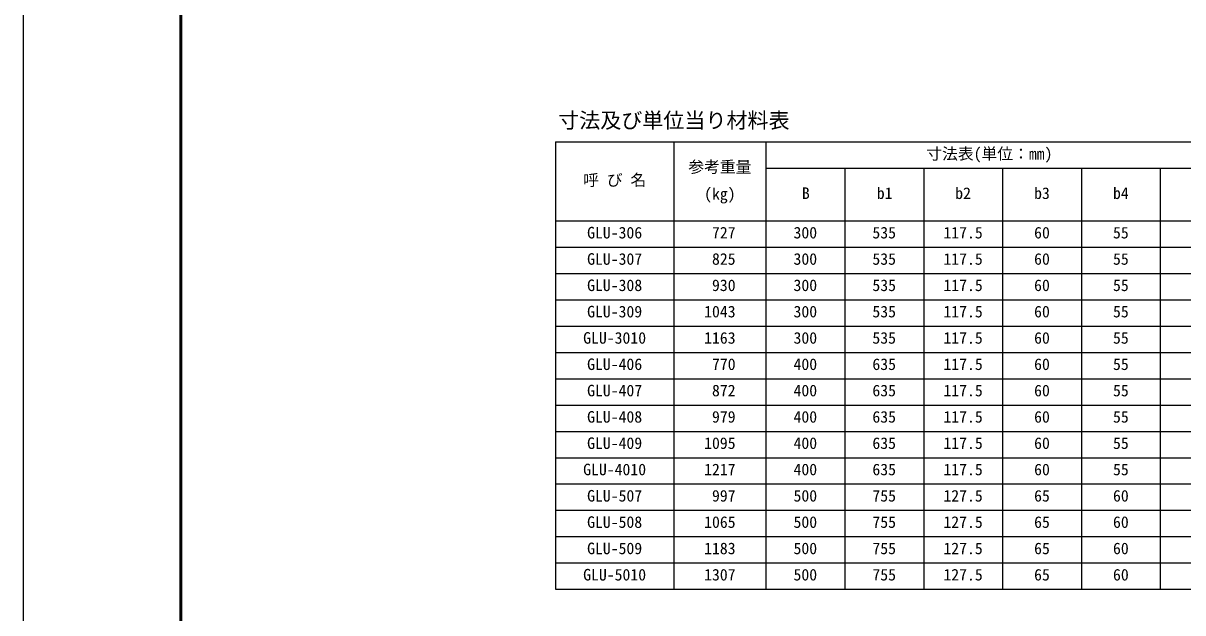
# Model space of a CAD drawing. Units: millimetres, scale not verified. Extents: x -25200 to 25200, y -8910 to 8910.
# Drawn here: x -25200 to -20790, y -4436 to -2196 of the extents above; entities that cross this region are included whole.
import ezdxf
from ezdxf.enums import TextEntityAlignment as Align

# ---------------------------------------------------------------- set-up
doc = ezdxf.new("R2010")
doc.units = ezdxf.units.MM
doc.header["$LTSCALE"] = 30
for name, color, linetype, lineweight in [('0-1_Defpoints', 5, 'Continuous', 25), ('0-3_HYO', 3, 'Continuous', 25), ('0-4_HYO2', 4, 'Continuous', 25), ('0-7_TXT', 7, 'Continuous', 25), ('0-8_WAKU', 3, 'Continuous', 25)]:
    doc.layers.add(name, color=color, linetype=linetype, lineweight=lineweight)
doc.styles.add('ＭＳ ゴシック', font='')
doc.styles.get('ＭＳ ゴシック').set_extended_font_data('MS Gothic')

msp = doc.modelspace()

# ---------------------------------------------------------------- linework, layer by layer
at = {"layer": '0-1_Defpoints'}
msp.add_lwpolyline([(-25200, -8910), (0, -8910), (0, 8910), (-25200, 8910)], close=True, dxfattribs=at)
at = {"layer": '0-3_HYO'}
for p, q in [((-23175.44, -2646.81), (-23175.44, -4346.8)), ((-23175.44, -2646.81), (-17325.44, -2646.81)), ((-22725.44, -2646.81), (-22725.44, -4346.8)), ((-22375.44, -2646.81), (-22375.44, -4346.8)), ((-22375.44, -2746.81), (-17325.44, -2746.81)), ((-22075.44, -2746.81), (-22075.44, -4346.8)), ((-21775.44, -2746.81), (-21775.44, -4346.8)), ((-21475.44, -2746.81), (-21475.44, -4346.8)), ((-21175.44, -2746.81), (-21175.44, -4346.8)), ((-20875.44, -2746.81), (-20875.44, -4346.8)), ((-23175.44, -2946.81), (-17325.44, -2946.81)), ((-23175.44, -4346.8), (-17325.44, -4346.8))]:
    msp.add_line(p, q, dxfattribs=at)
at = {"layer": '0-4_HYO2'}
for p, q in [((-23175.44, -3046.81), (-19075.44, -3046.81)), ((-23175.44, -3146.81), (-19075.44, -3146.81)), ((-23175.44, -3246.81), (-19075.44, -3246.81)), ((-23175.44, -3346.81), (-19075.44, -3346.81)), ((-23175.44, -3446.81), (-19075.44, -3446.81)), ((-23175.44, -3546.81), (-19075.44, -3546.81)), ((-23175.44, -3646.81), (-19075.44, -3646.81)), ((-23175.44, -3746.81), (-19075.44, -3746.81)), ((-23175.44, -3846.81), (-19075.44, -3846.81)), ((-23175.44, -3946.81), (-19075.44, -3946.81)), ((-23175.44, -4046.81), (-19075.44, -4046.81)), ((-23175.44, -4146.81), (-19075.44, -4146.81)), ((-23175.44, -4246.81), (-19075.44, -4246.81))]:
    msp.add_line(p, q, dxfattribs=at)
at = {"layer": '0-8_WAKU', "lineweight": 50}
msp.add_lwpolyline([(-24600, -8310), (-600, -8310), (-600, 8310), (-24600, 8310)], close=True, dxfattribs=at)

# ---------------------------------------------------------------- texts
at = {"layer": '0-7_TXT', "style": 'ＭＳ ゴシック'}
for s, height, p in [('寸法及び単位当り材料表', 58.65, (-23165.44, -2611.81)), ('寸法表(単位：㎜)', 43.99, (-21765.44, -2726.81)), ('参考重量', 43.99, (-22670.44, -2776.81)), ('呼 び 名', 43.99, (-23070.44, -2826.81)), ('(kg)', 43.99, (-22610.44, -2879.58)), ('B', 43.99, (-22238.64, -2876.81)), ('b1', 43.99, (-21953.64, -2876.81)), ('b2', 43.99, (-21655.44, -2876.81)), ('b3', 43.99, (-21355.44, -2876.81)), ('b4', 43.99, (-21055.44, -2876.81)), ('GLU-306', 43.99, (-23055.44, -3026.81)), (' 727', 43.99, (-22610.44, -3026.81)), ('300', 43.99, (-22270.44, -3026.81)), ('535', 43.99, (-21970.44, -3026.81)), ('117.5', 43.99, (-21700.44, -3026.81)), ('60', 43.99, (-21355.44, -3026.81)), ('55', 43.99, (-21055.43, -3026.81)), ('GLU-307', 43.99, (-23055.44, -3126.81)), (' 825', 43.99, (-22610.44, -3126.81)), ('300', 43.99, (-22270.44, -3126.81)), ('535', 43.99, (-21970.44, -3126.81)), ('117.5', 43.99, (-21700.44, -3126.81)), ('60', 43.99, (-21355.44, -3126.81)), ('55', 43.99, (-21055.43, -3126.81)), ('GLU-308', 43.99, (-23055.44, -3226.81)), (' 930', 43.99, (-22610.44, -3226.81)), ('300', 43.99, (-22270.44, -3226.81)), ('535', 43.99, (-21970.44, -3226.81)), ('117.5', 43.99, (-21700.44, -3226.81)), ('60', 43.99, (-21355.44, -3226.81)), ('55', 43.99, (-21055.43, -3226.81)), ('GLU-309', 43.99, (-23055.44, -3326.81)), ('1043', 43.99, (-22610.44, -3326.81)), ('300', 43.99, (-22270.44, -3326.81)), ('535', 43.99, (-21970.44, -3326.81)), ('117.5', 43.99, (-21700.44, -3326.81)), ('60', 43.99, (-21355.44, -3326.81)), ('55', 43.99, (-21055.43, -3326.81)), ('GLU-3010', 43.99, (-23070.44, -3426.81)), ('1163', 43.99, (-22610.44, -3426.81)), ('300', 43.99, (-22270.44, -3426.81)), ('535', 43.99, (-21970.44, -3426.81)), ('117.5', 43.99, (-21700.44, -3426.81)), ('60', 43.99, (-21355.44, -3426.81)), ('55', 43.99, (-21055.43, -3426.81)), ('GLU-406', 43.99, (-23055.44, -3526.81)), (' 770', 43.99, (-22610.44, -3526.81)), ('400', 43.99, (-22270.44, -3526.81)), ('635', 43.99, (-21970.44, -3526.81)), ('117.5', 43.99, (-21700.44, -3526.81)), ('60', 43.99, (-21355.44, -3526.81)), ('55', 43.99, (-21055.43, -3526.81)), ('GLU-407', 43.99, (-23055.44, -3626.81)), (' 872', 43.99, (-22610.44, -3626.81)), ('400', 43.99, (-22270.44, -3626.81)), ('635', 43.99, (-21970.44, -3626.81)), ('117.5', 43.99, (-21700.44, -3626.81)), ('60', 43.99, (-21355.44, -3626.81)), ('55', 43.99, (-21055.43, -3626.81)), ('GLU-408', 43.99, (-23055.44, -3726.81)), (' 979', 43.99, (-22610.44, -3726.81)), ('400', 43.99, (-22270.44, -3726.81)), ('635', 43.99, (-21970.44, -3726.81)), ('117.5', 43.99, (-21700.44, -3726.81)), ('60', 43.99, (-21355.44, -3726.81)), ('55', 43.99, (-21055.43, -3726.81)), ('GLU-409', 43.99, (-23055.44, -3826.81)), ('1095', 43.99, (-22610.44, -3826.81)), ('400', 43.99, (-22270.44, -3826.81)), ('635', 43.99, (-21970.44, -3826.81)), ('117.5', 43.99, (-21700.44, -3826.81)), ('60', 43.99, (-21355.44, -3826.81)), ('55', 43.99, (-21055.43, -3826.81)), ('GLU-4010', 43.99, (-23070.44, -3926.81)), ('1217', 43.99, (-22610.44, -3926.81)), ('400', 43.99, (-22270.44, -3926.81)), ('635', 43.99, (-21970.44, -3926.81)), ('117.5', 43.99, (-21700.44, -3926.81)), ('60', 43.99, (-21355.44, -3926.81)), ('55', 43.99, (-21055.43, -3926.81)), ('GLU-507', 43.99, (-23055.44, -4026.81)), (' 997', 43.99, (-22610.44, -4026.81)), ('500', 43.99, (-22270.44, -4026.81)), ('755', 43.99, (-21970.44, -4026.81)), ('127.5', 43.99, (-21700.44, -4026.81)), ('65', 43.99, (-21355.44, -4026.81)), ('60', 43.99, (-21055.43, -4026.81)), ('GLU-508', 43.99, (-23055.44, -4126.81)), ('1065', 43.99, (-22610.44, -4126.81)), ('500', 43.99, (-22270.44, -4126.81)), ('755', 43.99, (-21970.44, -4126.81)), ('127.5', 43.99, (-21700.44, -4126.81)), ('65', 43.99, (-21355.44, -4126.81)), ('60', 43.99, (-21055.43, -4126.81)), ('GLU-509', 43.99, (-23055.44, -4226.81)), ('1183', 43.99, (-22610.44, -4226.81)), ('500', 43.99, (-22270.44, -4226.81)), ('755', 43.99, (-21970.44, -4226.81)), ('127.5', 43.99, (-21700.44, -4226.81)), ('65', 43.99, (-21355.44, -4226.81)), ('60', 43.99, (-21055.43, -4226.81)), ('GLU-5010', 43.99, (-23070.44, -4326.81)), ('1307', 43.99, (-22610.44, -4326.81)), ('500', 43.99, (-22270.44, -4326.81)), ('755', 43.99, (-21970.44, -4326.81)), ('127.5', 43.99, (-21700.44, -4326.81)), ('65', 43.99, (-21355.44, -4326.81)), ('60', 43.99, (-21055.43, -4326.81))]:
    msp.add_text(s, height=height, dxfattribs=at).set_placement(p, align=Align.BOTTOM_LEFT)

doc.saveas('drawing.dxf')
